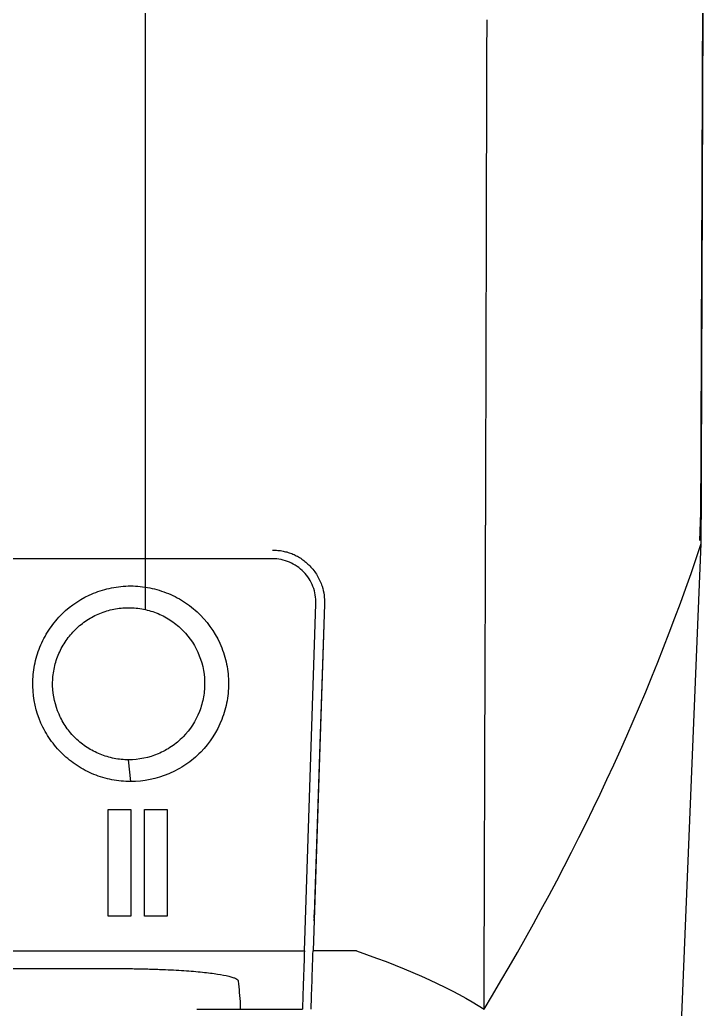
# Model space of a CAD drawing. Header units: inches. Extents: x 15 to 154, y 10 to 111.
# Drawn here: x 146.045 to 146.481, y 103.206 to 103.833 of the extents above; entities that cross this region are included whole.
import ezdxf

# ---------------------------------------------------------------- set-up
doc = ezdxf.new("R2010")
doc.units = ezdxf.units.IN
doc.header["$MEASUREMENT"] = 0
doc.layers.add('GRY_20AWG', color=250, linetype='Continuous')

# ---------------------------------------------------------------- blocks, each defined once
blk = doc.blocks.new('varia')
at = {"color": 177, "linetype": 'Continuous', "true_color": 0x293189}
for p, q in [((155.3949, 100.1156), (155.3934, 100.0799)), ((155.3641, 99.308), (155.3957, 100.076)), ((154.8528, 100.0569), (151.6353, 100.0569)), ((154.8932, 99.5606), (154.9078, 100)), ((154.9188, 99.9996), (154.9042, 99.5606)), ((154.9188, 99.9991), (154.9096, 99.7215)), ((154.9188, 99.9996), (154.9188, 99.9991)), ((154.6733, 99.7749), (154.6707, 99.8024)), ((154.6446, 99.7397), (154.6733, 99.7397)), ((154.6446, 99.6043), (154.6446, 99.7397)), ((154.6733, 99.7397), (154.6733, 99.6043)), ((154.6906, 99.7397), (154.7193, 99.7397)), ((154.6906, 99.6043), (154.6906, 99.7397)), ((154.7193, 99.7397), (154.7193, 99.6043)), ((154.9096, 99.7215), (154.9075, 99.6582)), ((154.9075, 99.6582), (154.9057, 99.6063)), ((154.6733, 99.6043), (154.6446, 99.6043)), ((154.7193, 99.6043), (154.6906, 99.6043)), ((154.9056, 99.6022), (154.9057, 99.6063)), ((154.9055, 99.5984), (154.9056, 99.6011)), ((154.9055, 99.5984), (154.9055, 99.5984)), ((154.9056, 99.6022), (154.9056, 99.6011)), ((154.9018, 99.4867), (154.9018, 99.4873))]:
    blk.add_line(p, q, dxfattribs=at)
at = {"color": 177, "true_color": 0x293189}
blk.add_line((154.8121, 99.4928), (154.8121, 99.4867), dxfattribs=at)
at = {"color": 177, "linetype": 'Continuous', "true_color": 0x293189}
for points, knots in [([(155.3957, 100.076), (155.3959, 100.122), (155.3962, 100.2139), (155.3967, 100.352), (155.3972, 100.4901), (155.3977, 100.6284), (155.3982, 100.7669), (155.3987, 100.9054), (155.3991, 101.0442), (155.3996, 101.183), (155.4004, 101.4345), (155.4017, 101.8973), (155.403, 102.4884), (155.4039, 103.0621), (155.4043, 103.4293), (155.4044, 103.6753), (155.4045, 103.8328), (155.4045, 103.9903), (155.4046, 104.1478), (155.4045, 104.3053), (155.4045, 104.4103), (155.4045, 104.4628)], [0, 0, 0, 0, 0.0318897, 0.0637804, 0.0956713, 0.1275617, 0.1594511, 0.1913391, 0.2232255, 0.25511, 0.2869926, 0.396247, 0.5728626, 0.6908157, 0.7865121, 0.8220971, 0.8576797, 0.8932603, 0.9288397, 0.964419, 1, 1, 1, 1]), ([(155.4035, 104.4082), (155.4035, 104.3821), (155.4036, 104.3298), (155.4036, 104.2511), (155.4036, 104.1721), (155.4036, 104.0927), (155.4036, 104.0129), (155.4036, 103.9329), (155.4036, 103.8525), (155.4035, 103.7717), (155.4035, 103.6906), (155.4034, 103.6091), (155.4034, 103.5273), (155.4033, 103.4452), (155.4031, 103.2076), (155.4026, 102.8081), (155.4016, 102.271), (155.4003, 101.7441), (155.3991, 101.3356), (155.3981, 101.0197), (155.3974, 100.8011), (155.3966, 100.5773), (155.3957, 100.3481), (155.3951, 100.1937), (155.3949, 100.1156)], [0, 0, 0, 0, 0.018089, 0.036255, 0.0545, 0.072824, 0.091228, 0.109713, 0.128278, 0.146926, 0.165656, 0.18447, 0.203368, 0.222351, 0.241419, 0.368084, 0.499751, 0.615529, 0.736478, 0.786518, 0.837886, 0.890587, 0.944624, 1, 1, 1, 1]), ([(155.1228, 100.0994), (155.1231, 100.206), (155.1235, 100.3408), (155.124, 100.554), (155.1243, 100.6607), (155.1245, 100.7391)], [0, 0, 0, 0, 0.653675, 0.826586, 1.307351, 1.307351, 1.307351, 1.307351]), ([(154.8528, 100.0679), (154.8551, 100.0678), (154.8596, 100.0677), (154.8662, 100.0667), (154.8726, 100.0651), (154.8787, 100.0629), (154.8845, 100.0601), (154.89, 100.0566), (154.8953, 100.0525), (154.9023, 100.046), (154.9099, 100.0361), (154.9156, 100.0234), (154.9186, 100.011), (154.9187, 100.0034), (154.9188, 99.9996)], [0, 0, 0, 0, 0.065064, 0.128149, 0.189858, 0.250834, 0.311744, 0.373256, 0.43602, 0.500647, 0.643205, 0.785825, 0.892478, 1, 1, 1, 1]), ([(154.9078, 100), (154.9081, 100.0075), (154.9068, 100.0148), (154.9015, 100.0286), (154.8974, 100.0349), (154.8872, 100.0454), (154.881, 100.0497), (154.8676, 100.0554), (154.8602, 100.0569), (154.8528, 100.0569)], [0, 0, 0, 0, 0.25, 0.25, 0.5, 0.5, 0.75, 0.75, 1, 1, 1, 1]), ([(154.6733, 99.7749), (154.6653, 99.7749), (154.6574, 99.7757), (154.6418, 99.7787), (154.634, 99.781), (154.6193, 99.787), (154.6122, 99.7907), (154.5989, 99.7994), (154.5926, 99.8044), (154.5812, 99.8155), (154.576, 99.8215), (154.5669, 99.8347), (154.5629, 99.8417), (154.5534, 99.8635), (154.5498, 99.8795), (154.5492, 99.9034), (154.5497, 99.9115), (154.5524, 99.9272), (154.5545, 99.9349), (154.5601, 99.9498), (154.5637, 99.9571), (154.5721, 99.9706), (154.5769, 99.9769), (154.5933, 99.9946), (154.6063, 100.004), (154.6281, 100.0142), (154.6356, 100.0168), (154.651, 100.0206), (154.6589, 100.0219), (154.667, 100.0223)], [0, 0, 0, 0, 0.0625, 0.0625, 0.125, 0.125, 0.1875, 0.1875, 0.25, 0.25, 0.3125, 0.3125, 0.375, 0.375, 0.5, 0.5, 0.5625, 0.5625, 0.625, 0.625, 0.6875, 0.6875, 0.75, 0.75, 0.875, 0.875, 0.9375, 0.9375, 1, 1, 1, 1]), ([(154.667, 100.0223), (154.6753, 100.0227), (154.6834, 100.0223), (154.6996, 100.0199), (154.7077, 100.0178), (154.7232, 100.0122), (154.7306, 100.0087), (154.7446, 100.0002), (154.7513, 99.9952), (154.7694, 99.9785), (154.7794, 99.9648), (154.7895, 99.9424), (154.7922, 99.9345), (154.7959, 99.9183), (154.797, 99.9102), (154.7974, 99.8937), (154.7968, 99.8854), (154.7939, 99.8691), (154.7917, 99.8612), (154.7826, 99.8381), (154.7735, 99.824), (154.7562, 99.8063), (154.7499, 99.801), (154.7363, 99.7918), (154.729, 99.7878), (154.7063, 99.7783), (154.6899, 99.7749), (154.6733, 99.7749)], [0, 0, 0, 0, 0.0625, 0.0625, 0.125, 0.125, 0.1875, 0.1875, 0.25, 0.25, 0.375, 0.375, 0.4375, 0.4375, 0.5, 0.5, 0.5625, 0.5625, 0.625, 0.625, 0.75, 0.75, 0.8125, 0.8125, 0.875, 0.875, 1, 1, 1, 1]), ([(154.6707, 99.8024), (154.6645, 99.8024), (154.6584, 99.803), (154.6463, 99.8054), (154.6403, 99.8071), (154.6288, 99.8118), (154.6234, 99.8146), (154.613, 99.8214), (154.6081, 99.8253), (154.5992, 99.8339), (154.5952, 99.8386), (154.5881, 99.8488), (154.5851, 99.8543), (154.5776, 99.8713), (154.5748, 99.8838), (154.5743, 99.9023), (154.5748, 99.9086), (154.5769, 99.9209), (154.5785, 99.9269), (154.5829, 99.9385), (154.5857, 99.9441), (154.5922, 99.9547), (154.596, 99.9596), (154.6044, 99.9687), (154.6091, 99.9729), (154.6191, 99.9801), (154.6244, 99.9833), (154.6356, 99.9885), (154.6415, 99.9906), (154.6535, 99.9936), (154.6596, 99.9945), (154.6658, 99.9948)], [0, 0, 0, 0, 0.0625, 0.0625, 0.125, 0.125, 0.1875, 0.1875, 0.25, 0.25, 0.3125, 0.3125, 0.375, 0.375, 0.5, 0.5, 0.5625, 0.5625, 0.625, 0.625, 0.6875, 0.6875, 0.75, 0.75, 0.8125, 0.8125, 0.875, 0.875, 0.9375, 0.9375, 1, 1, 1, 1]), ([(154.6658, 99.9948), (154.6722, 99.9951), (154.6786, 99.9948), (154.6912, 99.9929), (154.6974, 99.9914), (154.7095, 99.987), (154.7152, 99.9843), (154.7261, 99.9776), (154.7313, 99.9737), (154.7454, 99.9608), (154.7531, 99.9501), (154.7636, 99.9269), (154.7666, 99.9141), (154.7671, 99.8948), (154.7666, 99.8883), (154.7644, 99.8757), (154.7627, 99.8695), (154.7556, 99.8515), (154.7486, 99.8406), (154.7351, 99.8268), (154.7302, 99.8227), (154.7197, 99.8155), (154.714, 99.8124), (154.6963, 99.805), (154.6836, 99.8024), (154.6707, 99.8024)], [0, 0, 0, 0, 0.0625, 0.0625, 0.125, 0.125, 0.1875, 0.1875, 0.25, 0.25, 0.375, 0.375, 0.5, 0.5, 0.5625, 0.5625, 0.625, 0.625, 0.75, 0.75, 0.8125, 0.8125, 0.875, 0.875, 1, 1, 1, 1]), ([(151.5949, 99.5606), (152.1434, 99.5606), (152.6942, 99.5606), (153.5204, 99.5606), (153.7956, 99.5606), (154.345, 99.5606), (154.6193, 99.5606), (154.8932, 99.5606)], [0, 0, 0, 0, 0.5, 0.5, 0.75, 0.75, 1, 1, 1, 1]), ([(154.8932, 99.5606), (154.893, 99.5529), (154.8927, 99.5453), (154.8925, 99.5378), (154.8922, 99.5303), (154.892, 99.5228), (154.8917, 99.5154), (154.8914, 99.5058), (154.8911, 99.4962), (154.8908, 99.4867)], [0, 0, 0, 0, 0.00393326, 0.00393326, 0.00393326, 0.00786652, 0.00786652, 0.00786652, 0.01298133, 0.01298133, 0.01298133, 0.01298133]), ([(154.9018, 99.4873), (154.9022, 99.5), (154.9028, 99.5187), (154.9037, 99.5432), (154.904, 99.555), (154.9042, 99.5606)], [0, 0, 0, 0, 0.528363, 0.776901, 1, 1, 1, 1]), ([(151.8846, 99.5383), (151.9272, 99.5383), (152.0132, 99.5383), (152.1434, 99.5382), (152.276, 99.5382), (152.411, 99.5381), (152.5484, 99.5381), (152.688, 99.538), (152.8301, 99.538), (152.9745, 99.538), (153.1212, 99.538), (153.3022, 99.538), (153.5146, 99.538), (153.7554, 99.538), (153.9895, 99.538), (154.2169, 99.538), (154.4376, 99.5381), (154.5825, 99.5382), (154.6538, 99.5382)], [0, 0, 0, 0, 0.046189, 0.09323, 0.14112, 0.189859, 0.239445, 0.289876, 0.341151, 0.393267, 0.446223, 0.500016, 0.589309, 0.676229, 0.760767, 0.842913, 0.92266, 1, 1, 1, 1]), ([(154.6538, 99.5382), (154.6568, 99.5382), (154.6627, 99.5382), (154.6714, 99.5381), (154.6801, 99.538), (154.6887, 99.5378), (154.6972, 99.5376), (154.7056, 99.5373), (154.7207, 99.5368), (154.7413, 99.5357), (154.7648, 99.5337), (154.7841, 99.5313), (154.796, 99.529), (154.803, 99.527), (154.8067, 99.5255), (154.8091, 99.524), (154.8094, 99.5229), (154.8096, 99.5224)], [0, 0, 0, 0, 0.035674, 0.071182, 0.106642, 0.14217, 0.177881, 0.213885, 0.250291, 0.375611, 0.500046, 0.624048, 0.749783, 0.813089, 0.875492, 0.937589, 1, 1, 1, 1]), ([(154.8096, 99.5224), (154.81, 99.5175), (154.8108, 99.5076), (154.8117, 99.4978), (154.8121, 99.4928)], [0, 0, 0, 0, 0.491011, 1, 1, 1, 1]), ([(154.7572, 99.4867), (154.7794, 99.4867), (154.814, 99.4867), (154.8586, 99.4867), (154.8809, 99.4867), (154.8908, 99.4867)], [0, 0, 0, 0, 0.499995, 0.777138, 1, 1, 1, 1])]:
    blk.add_open_spline(points, degree=3, knots=knots, dxfattribs=at)
for points in [[(155.1207, 99.4867), (155.1214, 99.6902), (155.1221, 99.8945), (155.1227, 100.0994)], [(155.1207, 99.4867), (155.2364, 99.6775), (155.3285, 99.8749), (155.3957, 100.076)], [(154.9593, 99.5606), (154.9409, 99.5606), (154.9226, 99.5606), (154.9042, 99.5606)], [(154.9593, 99.5606), (155.0285, 99.5364), (155.0825, 99.5117), (155.1207, 99.4867)]]:
    blk.add_open_spline(points, degree=3, dxfattribs=at)

msp = doc.modelspace()

# ---------------------------------------------------------------- linework, layer by layer
at = {"layer": 'GRY_20AWG'}
msp.add_line((146.12451, 103.45928), (146.12451, 104.48883), dxfattribs=at)

# ---------------------------------------------------------------- block references
at = {"color": 8, "xscale": 0.5, "yscale": 0.5, "zscale": 0.5}
msp.add_blockref('varia', (68.77853, 53.46301), dxfattribs=at)

doc.saveas('drawing.dxf')
